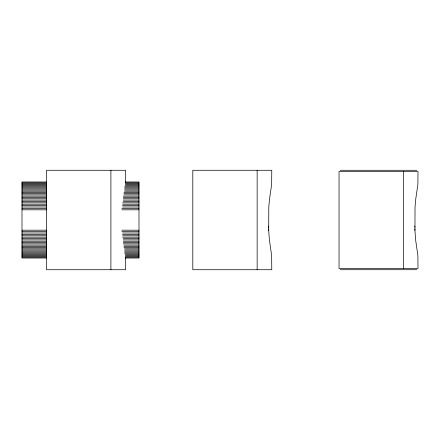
<?xml version="1.0" encoding="UTF-8"?>
<svg xmlns="http://www.w3.org/2000/svg" width="440" height="440" viewBox="0 0 440 440"><rect width="100%" height="100%" fill="white"/><g stroke="black" fill="none" stroke-linecap="round" stroke-linejoin="round"><path stroke-width="0.66" d="M340.202 170.28L416.829 170.28M46.629 181.979L22 181.979L22 258.022L46.629 258.022M125.307 181.979L138.985 181.979L138.985 258.022L125.307 258.022M22 182.847L46.629 182.847M125.307 182.847L138.985 182.847M22 183.761L46.629 183.761M125.307 183.761L138.985 183.761M22 184.712L46.629 184.712M125.307 184.712L138.985 184.712M22 185.702L46.629 185.702M125.307 185.702L138.985 185.702M22 186.736L46.629 186.736M124.619 186.736L138.985 186.736M22 187.803L46.629 187.803M124.619 187.803L138.985 187.803M22 188.903L46.629 188.903M124.619 188.903L138.985 188.903M22 190.036L46.629 190.036M124.619 190.036L138.985 190.036M22 191.202L46.629 191.202M124.619 191.202L138.985 191.202M22 192.401L46.629 192.401M123.937 192.401L138.985 192.401M22 193.628L46.629 193.628M123.937 193.628L138.985 193.628M22 194.876L46.629 194.876M123.937 194.876L138.985 194.876M22 196.152L46.629 196.152M123.25 196.152L138.985 196.152M22 197.45L46.629 197.45M123.25 197.45L138.985 197.45M22 198.77L46.629 198.77M123.25 198.77L138.985 198.77M22 200.107L46.629 200.107M123.25 200.107L138.985 200.107M22 201.46L46.629 201.46M123.25 201.46L138.985 201.46M22 202.829L46.629 202.829M122.568 202.829L138.985 202.829M22 204.21L46.629 204.21M122.568 204.21L138.985 204.21M22 205.601L46.629 205.601M122.568 205.601L138.985 205.601M22 206.998L46.629 206.998M122.568 206.998L138.985 206.998M22 208.406L46.629 208.406M121.886 208.406L138.985 208.406M22 209.814L46.629 209.814M121.886 209.814L138.985 209.814M22 230.186L46.629 230.186M121.886 230.186L138.985 230.186M22 231.594L46.629 231.594M121.886 231.594L138.985 231.594M22 233.002L46.629 233.002M122.568 233.002L138.985 233.002M22 234.399L46.629 234.399M122.568 234.399L138.985 234.399M22 235.791L46.629 235.791M122.568 235.791L138.985 235.791M22 237.171L46.629 237.171M122.568 237.171L138.985 237.171M22 238.541L46.629 238.541M123.25 238.541L138.985 238.541M22 239.894L46.629 239.894M123.25 239.894L138.985 239.894M22 241.23L46.629 241.23M123.25 241.23L138.985 241.23M22 242.55L46.629 242.55M123.25 242.55L138.985 242.55M22 243.848L46.629 243.848M123.25 243.848L138.985 243.848M22 245.124L46.629 245.124M123.937 245.124L138.985 245.124M22 246.373L46.629 246.373M123.937 246.373L138.985 246.373M22 247.599L46.629 247.599M123.937 247.599L138.985 247.599M22 248.798L46.629 248.798M124.619 248.798L138.985 248.798M22 249.964L46.629 249.964M124.619 249.964L138.985 249.964M22 251.097L46.629 251.097M124.619 251.097L138.985 251.097M22 252.197L46.629 252.197M124.619 252.197L138.985 252.197M22 253.264L46.629 253.264M124.619 253.264L138.985 253.264M22 254.298L46.629 254.298M125.307 254.298L138.985 254.298M22 255.288L46.629 255.288M125.307 255.288L138.985 255.288M22 256.24L46.629 256.24M125.307 256.24L138.985 256.24M22 257.153L46.629 257.153M125.307 257.153L138.985 257.153M340.202 269.72L416.829 269.72M414.937 230.186L415.624 239.894L417.89 255.668L418 268.548L339.036 268.548L339.036 171.452L418 171.452L417.89 184.333L415.789 198.77L415.03 206.998L414.937 230.186L414.925 228.976M268.703 230.186L269.39 239.894L271.656 255.668L271.766 269.72L192.803 269.72L192.803 170.28L271.766 170.28L271.656 184.333L269.555 198.77L268.802 206.998L268.703 230.186L268.692 228.976M414.925 226.094L414.937 227.31M268.692 226.094L268.703 227.31M403.375 171.452L403.375 268.548M257.142 170.28L257.142 269.72M125.532 182.628L125.532 170.28L46.569 170.28L46.569 269.72L125.532 269.72L125.532 257.373M110.908 170.28L110.908 269.72"/></g></svg>
